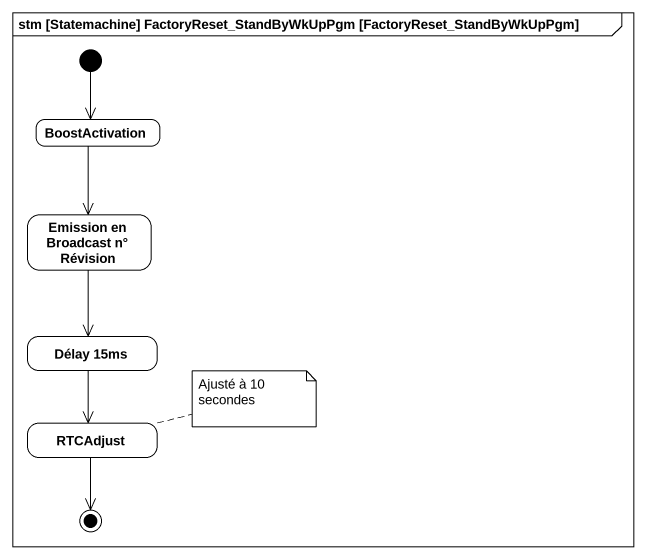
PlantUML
@startuml
mainframe stm [Statemachine] FactoryReset_StandByWkUpPgm [FactoryReset_StandByWkUpPgm]
hide empty description
state BoostActivation
state "Emission en Broadcast n° Révision" as Emission_en_Broadcast_n
state "Délay 15ms" as Délay_15ms
state RTCAdjust
[*] --> BoostActivation
BoostActivation --> Emission_en_Broadcast_n
Emission_en_Broadcast_n --> Délay_15ms
Délay_15ms --> RTCAdjust
RTCAdjust --> [*]
note right of RTCAdjust : Ajusté à 10 secondes
@enduml
